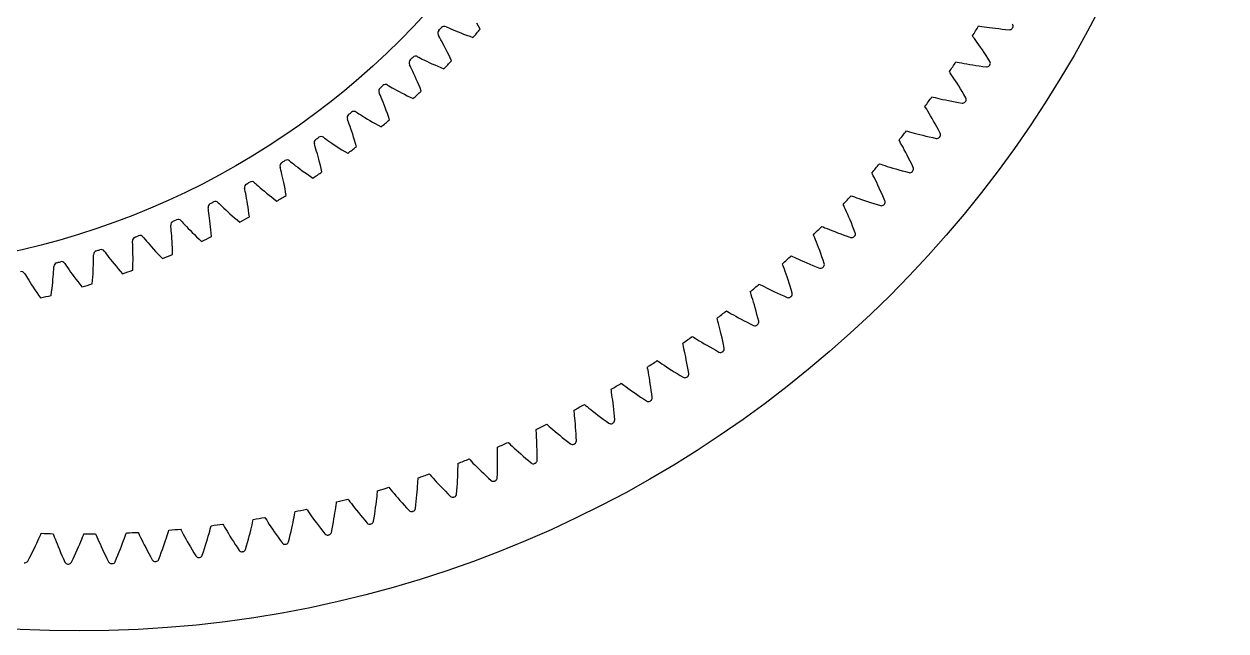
# Model space of a CAD drawing. Header units: millimetres. Extents: x -128 to 128, y -128 to 128.
# Drawn here: x -6.2 to 128.5, y -128.5 to -60.4 of the extents above; entities that cross this region are included whole.
import ezdxf

# ---------------------------------------------------------------- set-up
doc = ezdxf.new("R2010")
doc.units = ezdxf.units.MM

msp = doc.modelspace()

# ---------------------------------------------------------------- linework, layer by layer
at = {"layer": 'journal'}
msp.add_circle((-26.25, 0), 88, dxfattribs=at)
at = {"layer": 'outer'}
msp.add_circle((0, 0), 128.494929, dxfattribs=at)
at = {"layer": 'output_ring'}
for p, q in [((100.187108, -61.887199), (100.097245, -61.765599)), ((100.317952, -62.06583), (100.187108, -61.887199)), ((100.785292, -60.636396), (100.93456, -60.660503)), ((100.93456, -60.660503), (101.1533, -60.694881)), ((101.1533, -60.694881), (101.409623, -60.73375)), ((101.409623, -60.73375), (101.694231, -60.775148)), ((101.694231, -60.775148), (102.002214, -60.817896)), ((102.002214, -60.817896), (102.330476, -60.861155)), ((102.330476, -60.861155), (102.67686, -60.904275)), ((102.67686, -60.904275), (103.039773, -60.946721)), ((103.039773, -60.946721), (103.417983, -60.98804)), ((103.417983, -60.98804), (103.810508, -61.027837)), ((103.810508, -61.027837), (104.216261, -61.066233)), ((100.470018, -62.275802), (100.317952, -62.06583)), ((100.637301, -62.50975), (100.470018, -62.275802)), ((100.816501, -62.763854), (100.637301, -62.50975)), ((101.005453, -63.035743), (100.816501, -62.763854)), ((101.20259, -63.323803), (101.005453, -63.035743)), ((101.406708, -63.62686), (101.20259, -63.323803)), ((101.616837, -63.944029), (101.406708, -63.62686)), ((101.832176, -64.274617), (101.616837, -63.944029)), ((102.052336, -64.617603), (101.832176, -64.274617)), ((97.596789, -65.8965), (97.511928, -65.771358)), ((97.720287, -66.080286), (97.596789, -65.8965)), ((98.245172, -64.670965), (98.39334, -64.701102)), ((98.39334, -64.701102), (98.610508, -64.744316)), ((98.610508, -64.744316), (98.865045, -64.793541)), ((98.865045, -64.793541), (99.147741, -64.846439)), ((99.147741, -64.846439), (99.453739, -64.901633)), ((99.453739, -64.901633), (99.779978, -64.95816)), ((99.779978, -64.95816), (100.12433, -65.015281)), ((100.12433, -65.015281), (100.485225, -65.0724)), ((100.485225, -65.0724), (100.86145, -65.129012)), ((100.86145, -65.129012), (101.252039, -65.184683)), ((101.252039, -65.184683), (101.655903, -65.239492)), ((97.863719, -66.296248), (97.720287, -66.080286)), ((98.021384, -66.536783), (97.863719, -66.296248)), ((98.190139, -66.79794), (98.021384, -66.536783)), ((98.367917, -67.077264), (98.190139, -66.79794)), ((98.553219, -67.373076), (98.367917, -67.077264)), ((95.543636, -68.599281), (95.690461, -68.635397)), ((95.690461, -68.635397), (95.905698, -68.687377)), ((98.744887, -67.684156), (98.553219, -67.373076)), ((98.94199, -68.00958), (98.744887, -67.684156)), ((99.143755, -68.348623), (98.94199, -68.00958)), ((99.349835, -68.700249), (99.143755, -68.348623)), ((94.84612, -69.797532), (94.7664, -69.669054)), ((94.962068, -69.986173), (94.84612, -69.797532)), ((95.096631, -70.207769), (94.962068, -69.986173)), ((95.905698, -68.687377), (96.158031, -68.746876)), ((96.158031, -68.746876), (96.438352, -68.811187)), ((96.438352, -68.811187), (96.741862, -68.878736)), ((96.741862, -68.878736), (97.065542, -68.948438)), ((97.065542, -68.948438), (97.407296, -69.019468)), ((97.407296, -69.019468), (97.76558, -69.091165)), ((97.76558, -69.091165), (98.139202, -69.162978)), ((98.139202, -69.162978), (98.527214, -69.234431)), ((98.527214, -69.234431), (98.928525, -69.305562)), ((95.244418, -70.454497), (95.096631, -70.207769)), ((95.402451, -70.722278), (95.244418, -70.454497)), ((95.568763, -71.008577), (95.402451, -70.722278)), ((95.741924, -71.311655), (95.568763, -71.008577)), ((95.920828, -71.630248), (95.741924, -71.311655)), ((92.685121, -72.414888), (92.830362, -72.456924)), ((92.830362, -72.456924), (93.043316, -72.517584)), ((93.043316, -72.517584), (93.293031, -72.587261)), ((93.293031, -72.587261), (93.570515, -72.662879)), ((93.570515, -72.662879), (93.871038, -72.742673)), ((96.104582, -71.963392), (95.920828, -71.630248)), ((96.292441, -72.310333), (96.104582, -71.963392)), ((96.484102, -72.670022), (96.292441, -72.310333)), ((91.939619, -73.583887), (91.865171, -73.452284)), ((92.047826, -73.777072), (91.939619, -73.583887)), ((92.173298, -74.00394), (92.047826, -73.777072)), ((92.310965, -74.256454), (92.173298, -74.00394)), ((93.871038, -72.742673), (94.191627, -72.825434)), ((94.191627, -72.825434), (94.530222, -72.910255)), ((94.530222, -72.910255), (94.885306, -72.996413)), ((94.885306, -72.996413), (95.255711, -73.083308)), ((95.255711, -73.083308), (95.640508, -73.170428)), ((95.640508, -73.170428), (96.038607, -73.257763)), ((92.458016, -74.530419), (92.310965, -74.256454)), ((92.61259, -74.823223), (92.458016, -74.530419)), ((92.773326, -75.13307), (92.61259, -74.823223)), ((92.939172, -75.458651), (92.773326, -75.13307)), ((89.674325, -76.111517), (89.817743, -76.159405)), ((89.817743, -76.159405), (90.028064, -76.228645)), ((90.028064, -76.228645), (90.27475, -76.308385)), ((90.27475, -76.308385), (90.548941, -76.395186)), ((90.548941, -76.395186), (90.845984, -76.487093)), ((90.845984, -76.487093), (91.162956, -76.582778)), ((91.162956, -76.582778), (91.497836, -76.681252)), ((91.497836, -76.681252), (91.849136, -76.781729)), ((93.109274, -75.798968), (92.939172, -75.458651)), ((93.282918, -76.153237), (93.109274, -75.798968)), ((93.459846, -76.520398), (93.282918, -76.153237)), ((88.882061, -77.249345), (88.813007, -77.114832)), ((88.982351, -77.446755), (88.882061, -77.249345)), ((89.098526, -77.678522), (88.982351, -77.446755)), ((89.225846, -77.936407), (89.098526, -77.678522)), ((89.361674, -78.216107), (89.225846, -77.936407)), ((91.849136, -76.781729), (92.215715, -76.883563)), ((92.215715, -76.883563), (92.596666, -76.986205)), ((92.596666, -76.986205), (92.990898, -77.089602)), ((89.504254, -78.514934), (89.361674, -78.216107)), ((89.652302, -78.831041), (89.504254, -78.514934)), ((89.804817, -79.163075), (89.652302, -78.831041)), ((89.960988, -79.510006), (89.804817, -79.163075)), ((85.67847, -80.787881), (85.614924, -80.650681)), ((85.770677, -80.989194), (85.67847, -80.787881)), ((86.516195, -79.683095), (86.657554, -79.736756)), ((86.657554, -79.736756), (86.864896, -79.814463)), ((86.864896, -79.814463), (87.108148, -79.904134)), ((87.108148, -79.904134), (87.378596, -80.001975)), ((87.378596, -80.001975), (87.671671, -80.105845)), ((87.671671, -80.105845), (87.984504, -80.214297)), ((87.984504, -80.214297), (88.315118, -80.326261)), ((88.315118, -80.326261), (88.662058, -80.440892)), ((88.662058, -80.440892), (89.024209, -80.557499)), ((89.024209, -80.557499), (89.400687, -80.675495)), ((89.400687, -80.675495), (89.790406, -80.794783)), ((90.120133, -79.871021), (89.960988, -79.510006)), ((90.282035, -80.24505), (90.120133, -79.871021)), ((85.877364, -81.225478), (85.770677, -80.989194)), ((85.994129, -81.488312), (85.877364, -81.225478)), ((86.11851, -81.773286), (85.994129, -81.488312)), ((86.248863, -82.077646), (86.11851, -81.773286)), ((86.383979, -82.399493), (86.248863, -82.077646)), ((83.215918, -83.123755), (83.354987, -83.1831)), ((83.354987, -83.1831), (83.55901, -83.269145)), ((83.55901, -83.269145), (83.798428, -83.368601)), ((83.798428, -83.368601), (84.064689, -83.477322)), ((84.064689, -83.477322), (84.353313, -83.592983)), ((86.522913, -82.737435), (86.383979, -82.399493)), ((86.664896, -83.09041), (86.522913, -82.737435)), ((86.80928, -83.457578), (86.664896, -83.09041)), ((86.955891, -83.837861), (86.80928, -83.457578)), ((82.33411, -84.193684), (82.276176, -84.054021)), ((82.418083, -84.398568), (82.33411, -84.193684)), ((82.515107, -84.638982), (82.418083, -84.398568)), ((82.621124, -84.906331), (82.515107, -84.638982)), ((84.353313, -83.592983), (84.661494, -83.714024)), ((84.661494, -83.714024), (84.987299, -83.839294)), ((84.987299, -83.839294), (85.329309, -83.967891)), ((85.329309, -83.967891), (85.686437, -84.099078)), ((85.686437, -84.099078), (86.057824, -84.232234)), ((86.057824, -84.232234), (86.442388, -84.367219)), ((82.733854, -85.196112), (82.621124, -84.906331)), ((82.851766, -85.505505), (82.733854, -85.196112)), ((82.973728, -85.832562), (82.851766, -85.505505)), ((83.098853, -86.175857), (82.973728, -85.832562)), ((83.226414, -86.534296), (83.098853, -86.175857)), ((78.854474, -87.461156), (78.802249, -87.31926)), ((78.930076, -87.669275), (78.854474, -87.461156)), ((79.778918, -86.427842), (79.915468, -86.492774)), ((79.915468, -86.492774), (80.115836, -86.587017)), ((80.115836, -86.587017), (80.351026, -86.696093)), ((80.351026, -86.696093), (80.612663, -86.815516)), ((80.612663, -86.815516), (80.896363, -86.942778)), ((80.896363, -86.942778), (81.199386, -87.076209)), ((81.199386, -87.076209), (81.519846, -87.21458)), ((81.519846, -87.21458), (81.856363, -87.356931)), ((81.856363, -87.356931), (82.207881, -87.502483)), ((82.207881, -87.502483), (82.573567, -87.650581)), ((83.355799, -86.907014), (83.226414, -86.534296)), ((83.486879, -87.292926), (83.355799, -86.907014)), ((79.017277, -87.913423), (78.930076, -87.669275)), ((79.112373, -88.184849), (79.017277, -87.913423)), ((79.213267, -88.478961), (79.112373, -88.184849)), ((79.318543, -88.792878), (79.213267, -88.478961)), ((79.427151, -89.124609), (79.318543, -88.792878)), ((82.573567, -87.650581), (82.952345, -87.801039)), ((76.210842, -89.589928), (76.344647, -89.660341)), ((76.344647, -89.660341), (76.541032, -89.762627)), ((76.541032, -89.762627), (76.771609, -89.881144)), ((76.771609, -89.881144), (77.028191, -90.011072)), ((77.028191, -90.011072), (77.3065, -90.149727)), ((77.3065, -90.149727), (77.603867, -90.295328)), ((79.538261, -89.472693), (79.427151, -89.124609)), ((79.651191, -89.836007), (79.538261, -89.472693)), ((79.765366, -90.213662), (79.651191, -89.836007)), ((79.880699, -90.604569), (79.765366, -90.213662)), ((75.245282, -90.58493), (75.198849, -90.441034)), ((75.312387, -90.795942), (75.245282, -90.58493)), ((75.389622, -91.043423), (75.312387, -90.795942)), ((75.47364, -91.31848), (75.389622, -91.043423)), ((75.562532, -91.616439), (75.47364, -91.31848)), ((77.603867, -90.295328), (77.918457, -90.446572)), ((77.918457, -90.446572), (78.248928, -90.602444)), ((78.248928, -90.602444), (78.594259, -90.762122)), ((78.594259, -90.762122), (78.953643, -90.924918)), ((78.953643, -90.924918), (79.326012, -91.090602)), ((72.517551, -92.604819), (72.648393, -92.680596)), ((72.648393, -92.680596), (72.840471, -92.790756)), ((72.840471, -92.790756), (73.066056, -92.918521)), ((73.066056, -92.918521), (73.317161, -93.05874)), ((75.655001, -91.934364), (75.562532, -91.616439)), ((75.750075, -92.270225), (75.655001, -91.934364)), ((75.846987, -92.622525), (75.750075, -92.270225)), ((75.945102, -92.990117), (75.846987, -92.622525)), ((71.512461, -93.559873), (71.471898, -93.414214)), ((71.57096, -93.773431), (71.512461, -93.559873)), ((71.638102, -94.023839), (71.57096, -93.773431)), ((71.710904, -94.302075), (71.638102, -94.023839)), ((73.317161, -93.05874), (73.589623, -93.20856)), ((73.589623, -93.20856), (73.880845, -93.366092)), ((73.880845, -93.366092), (74.189047, -93.529961)), ((74.189047, -93.529961), (74.51293, -93.699098)), ((74.51293, -93.699098), (74.851506, -93.872639)), ((74.851506, -93.872639), (75.203997, -94.049865)), ((75.203997, -94.049865), (75.569346, -94.230504)), ((76.043878, -93.372089), (75.945102, -92.990117)), ((76.143274, -93.767349), (76.043878, -93.372089)), ((68.705114, -95.46756), (68.832778, -95.548578)), ((68.832778, -95.548578), (69.020234, -95.666431)), ((71.787648, -94.603392), (71.710904, -94.302075)), ((71.867157, -94.924803), (71.787648, -94.603392)), ((71.948542, -95.26424), (71.867157, -94.924803)), ((72.031098, -95.620179), (71.948542, -95.26424)), ((67.662146, -96.381098), (67.627519, -96.233914)), ((67.711942, -96.596851), (67.662146, -96.381098)), ((67.768881, -96.849774), (67.711942, -96.596851)), ((67.830348, -97.130732), (67.768881, -96.849774)), ((69.020234, -95.666431), (69.240455, -95.803233)), ((69.240455, -95.803233), (69.485672, -95.953512)), ((69.485672, -95.953512), (69.751838, -96.114251)), ((69.751838, -96.114251), (70.036437, -96.283456)), ((70.036437, -96.283456), (70.337745, -96.45968)), ((70.337745, -96.45968), (70.654508, -96.641803)), ((70.654508, -96.641803), (70.985773, -96.828923)), ((70.985773, -96.828923), (71.330792, -97.020289)), ((72.114234, -95.991445), (72.031098, -95.620179)), ((72.19745, -96.377106), (72.114234, -95.991445)), ((72.280747, -96.77607), (72.19745, -96.377106)), ((64.779795, -98.173448), (64.90407, -98.259573)), ((64.90407, -98.259573), (65.086596, -98.384926)), ((67.894818, -97.434911), (67.830348, -97.130732)), ((67.961235, -97.759281), (67.894818, -97.434911)), ((68.028798, -98.101737), (67.961235, -97.759281)), ((68.096861, -98.460729), (68.028798, -98.101737)), ((71.330792, -97.020289), (71.688521, -97.215585)), ((63.700662, -99.043968), (63.672028, -98.895503)), ((63.741673, -99.261563), (63.700662, -99.043968)), ((63.788316, -99.516585), (63.741673, -99.261563)), ((63.838346, -99.799803), (63.788316, -99.516585)), ((65.086596, -98.384926), (65.301093, -98.53054)), ((65.301093, -98.53054), (65.540018, -98.690634)), ((65.540018, -98.690634), (65.799452, -98.862027)), ((65.799452, -98.862027), (66.076959, -99.042627)), ((66.076959, -99.042627), (66.370878, -99.230916)), ((66.370878, -99.230916), (66.68, -99.425727)), ((66.68, -99.425727), (67.00341, -99.626118)), ((67.00341, -99.626118), (67.340391, -99.831308)), ((68.164884, -98.83506), (68.096861, -98.460729)), ((68.232402, -99.223776), (68.164884, -98.83506)), ((68.299462, -99.625787), (68.232402, -99.223776)), ((60.748042, -100.718037), (60.868726, -100.809128)), ((60.868726, -100.809128), (61.046021, -100.941775)), ((61.046021, -100.941775), (61.254441, -101.095962)), ((63.890436, -100.106345), (63.838346, -99.799803)), ((63.943654, -100.43314), (63.890436, -100.106345)), ((63.997283, -100.778053), (63.943654, -100.43314)), ((64.050742, -101.139508), (63.997283, -100.778053)), ((67.340391, -99.831308), (67.689911, -100.040941)), ((59.634517, -101.54411), (59.611924, -101.394606)), ((59.666677, -101.763188), (59.634517, -101.54411)), ((59.702947, -102.019891), (59.666677, -101.763188)), ((59.741458, -102.304904), (59.702947, -102.019891)), ((59.781083, -102.613305), (59.741458, -102.304904)), ((61.254441, -101.095962), (61.486682, -101.265607)), ((61.486682, -101.265607), (61.738957, -101.447373)), ((61.738957, -101.447373), (62.008918, -101.63907)), ((62.008918, -101.63907), (62.294964, -101.839117)), ((62.294964, -101.839117), (62.595938, -102.046295)), ((62.595938, -102.046295), (62.910961, -102.259627)), ((62.910961, -102.259627), (63.239349, -102.478305)), ((64.103538, -101.516288), (64.050742, -101.139508)), ((64.155248, -101.907421), (64.103538, -101.516288)), ((64.205961, -102.31182), (64.155248, -101.907421)), ((56.616481, -103.097147), (56.733374, -103.193053)), ((56.733374, -103.193053), (56.905148, -103.332777)), ((56.905148, -103.332777), (57.107148, -103.495283)), ((57.107148, -103.495283), (57.332324, -103.6742)), ((57.332324, -103.6742), (57.577025, -103.866041)), ((59.821013, -102.941988), (59.781083, -102.613305)), ((59.860621, -103.288791), (59.821013, -102.941988)), ((59.899387, -103.652116), (59.860621, -103.288791)), ((59.936871, -104.030726), (59.899387, -103.652116)), ((63.239349, -102.478305), (63.580087, -102.701931)), ((55.470394, -103.877415), (55.453878, -103.727118)), ((55.493649, -104.097616), (55.470394, -103.877415)), ((55.519486, -104.355578), (55.493649, -104.097616)), ((55.546415, -104.641918), (55.519486, -104.355578)), ((55.573509, -104.951671), (55.546415, -104.641918)), ((55.600087, -105.281702), (55.573509, -104.951671)), ((57.577025, -103.866041), (57.838995, -104.068521)), ((57.838995, -104.068521), (58.1167, -104.279995)), ((58.1167, -104.279995), (58.40903, -104.4992)), ((58.40903, -104.4992), (58.715149, -104.725124)), ((58.715149, -104.725124), (59.034405, -104.956931)), ((59.034405, -104.956931), (59.3658, -105.194181)), ((59.972687, -104.423633), (59.936871, -104.030726)), ((60.00697, -104.829755), (59.972687, -104.423633)), ((51.215133, -106.04005), (51.204721, -105.889207)), ((51.229445, -106.261012), (51.215133, -106.04005)), ((51.244806, -106.51981), (51.229445, -106.261012)), ((52.391899, -105.306868), (52.504809, -105.407433)), ((52.504809, -105.407433), (52.67078, -105.554003)), ((52.67078, -105.554003), (52.866028, -105.724562)), ((52.866028, -105.724562), (53.083768, -105.912458)), ((53.083768, -105.912458), (53.320494, -106.114057)), ((53.320494, -106.114057), (53.574044, -106.326988)), ((53.574044, -106.326988), (53.84295, -106.549542)), ((55.625607, -105.629826), (55.600087, -105.281702)), ((55.649618, -105.994423), (55.625607, -105.629826)), ((55.671728, -106.374241), (55.649618, -105.994423)), ((55.691592, -106.768277), (55.671728, -106.374241)), ((48.081238, -107.343571), (48.189979, -107.448629)), ((48.189979, -107.448629), (48.349874, -107.601805)), ((48.349874, -107.601805), (48.53805, -107.780136)), ((51.26011, -106.807005), (51.244806, -106.51981)), ((51.274628, -107.117602), (51.26011, -106.807005)), ((51.287809, -107.448439), (51.274628, -107.117602)), ((51.299201, -107.797311), (51.287809, -107.448439)), ((53.84295, -106.549542), (54.126157, -106.780414)), ((54.126157, -106.780414), (54.422868, -107.018558)), ((54.422868, -107.018558), (54.732468, -107.263112)), ((54.732468, -107.263112), (55.053977, -107.513597)), ((55.709388, -107.175454), (55.691592, -106.768277)), ((46.875725, -108.028461), (46.871435, -107.87732)), ((46.881071, -108.249822), (46.875725, -108.028461)), ((46.885932, -108.509029), (46.881071, -108.249822)), ((46.889584, -108.796609), (46.885932, -108.509029)), ((46.891503, -109.107539), (46.889584, -108.796609)), ((48.53805, -107.780136), (48.747996, -107.976701)), ((48.747996, -107.976701), (48.976358, -108.187728)), ((48.976358, -108.187728), (49.22107, -108.410759)), ((49.22107, -108.410759), (49.480736, -108.644029)), ((49.480736, -108.644029), (49.754354, -108.886188)), ((49.754354, -108.886188), (50.041171, -109.136161)), ((51.308416, -108.162582), (51.299201, -107.797311)), ((51.315116, -108.542983), (51.308416, -108.162582)), ((51.318995, -108.937501), (51.315116, -108.542983)), ((51.320276, -109.345065), (51.318995, -108.937501)), ((42.442019, -110.60746), (42.450024, -110.319969)), ((42.450024, -110.319969), (42.455672, -110.060777)), ((42.455672, -110.060777), (42.459301, -109.839382)), ((42.459301, -109.839382), (42.46114, -109.688191)), ((43.691579, -109.203908), (43.795974, -109.313287)), ((43.795974, -109.313287), (43.94953, -109.472816)), ((43.94953, -109.472816), (44.130324, -109.658627)), ((44.130324, -109.658627), (44.332132, -109.863539)), ((44.332132, -109.863539), (44.551753, -110.083648)), ((44.551753, -110.083648), (44.787226, -110.316412)), ((44.787226, -110.316412), (45.037226, -110.560013)), ((46.874193, -110.53339), (46.882915, -110.15303)), ((46.882915, -110.15303), (46.88851, -109.787685)), ((46.88851, -109.787685), (46.891266, -109.438638)), ((46.891266, -109.438638), (46.891503, -109.107539)), ((50.041171, -109.136161), (50.340606, -109.39306)), ((50.340606, -109.39306), (50.651699, -109.656369)), ((37.944371, -111.949653), (37.960518, -111.690903)), ((37.960518, -111.690903), (37.973116, -111.469836)), ((37.973116, -111.469836), (37.981081, -111.318844)), ((39.230135, -110.884824), (39.330011, -110.998343)), ((39.330011, -110.998343), (39.476976, -111.163965)), ((39.476976, -111.163965), (39.650091, -111.35695)), ((39.650091, -111.35695), (39.843429, -111.569872)), ((39.843429, -111.569872), (40.053951, -111.7987)), ((42.380386, -111.962496), (42.400782, -111.597679)), ((42.400782, -111.597679), (42.417681, -111.24903)), ((42.417681, -111.24903), (42.431336, -110.918213)), ((42.431336, -110.918213), (42.442019, -110.60746)), ((45.037226, -110.560013), (45.300805, -110.813062)), ((45.300805, -110.813062), (45.577256, -111.074453)), ((45.577256, -111.074453), (45.866034, -111.343276)), ((45.866034, -111.343276), (46.166201, -111.618976)), ((46.846844, -111.335022), (46.862081, -110.927741)), ((46.862081, -110.927741), (46.874193, -110.53339)), ((33.402995, -113.137521), (33.424542, -112.917147)), ((33.424542, -112.917147), (33.438619, -112.766601)), ((34.704235, -112.383556), (34.799429, -112.50103)), ((34.799429, -112.50103), (34.939562, -112.672471)), ((34.939562, -112.672471), (35.104714, -112.872313)), ((35.104714, -112.872313), (35.289265, -113.092895)), ((35.289265, -113.092895), (35.49034, -113.330067)), ((37.843389, -113.224318), (37.874404, -112.876641)), ((37.874404, -112.876641), (37.901454, -112.546648)), ((37.901454, -112.546648), (37.924721, -112.236584)), ((37.924721, -112.236584), (37.944371, -111.949653)), ((40.053951, -111.7987), (40.279797, -112.040816)), ((40.279797, -112.040816), (40.519719, -112.294348)), ((40.519719, -112.294348), (40.772827, -112.557871)), ((40.772827, -112.557871), (41.038458, -112.83025)), ((41.038458, -112.83025), (41.316105, -113.110556)), ((41.316105, -113.110556), (41.604852, -113.398193)), ((42.296444, -113.142056), (42.328173, -112.735727)), ((42.328173, -112.735727), (42.356257, -112.342191)), ((42.356257, -112.342191), (42.380386, -111.962496)), ((28.753542, -114.654847), (28.790591, -114.398254)), ((28.790591, -114.398254), (28.821051, -114.178934)), ((28.821051, -114.178934), (28.841217, -114.029083)), ((30.121317, -113.697642), (30.211672, -113.818877)), ((30.211672, -113.818877), (30.344742, -113.995857)), ((30.344742, -113.995857), (30.50166, -114.202228)), ((30.50166, -114.202228), (30.677119, -114.430108)), ((30.677119, -114.430108), (30.868418, -114.675233)), ((33.22382, -114.664929), (33.268899, -114.318795)), ((33.268899, -114.318795), (33.3093, -113.990169)), ((33.3093, -113.990169), (33.345114, -113.681303)), ((33.345114, -113.681303), (33.376375, -113.395404)), ((33.376375, -113.395404), (33.402995, -113.137521)), ((35.49034, -113.330067), (35.706188, -113.581136)), ((35.706188, -113.581136), (35.935639, -113.844183)), ((35.935639, -113.844183), (36.17786, -114.117747)), ((36.17786, -114.117747), (36.432234, -114.400667)), ((36.432234, -114.400667), (36.698293, -114.691995)), ((37.67655, -114.763198), (37.72472, -114.358488)), ((37.72472, -114.358488), (37.768729, -113.966414)), ((37.768729, -113.966414), (37.808225, -113.588009)), ((37.808225, -113.588009), (37.843389, -113.224318)), ((20.814624, -115.763548), (20.894865, -115.891702)), ((24.029155, -116.00834), (24.083467, -115.725912)), ((24.083467, -115.725912), (24.130884, -115.471032)), ((24.130884, -115.471032), (24.170207, -115.253126)), ((24.170207, -115.253126), (24.196429, -115.104215)), ((25.48891, -114.824924), (25.574278, -114.949721)), ((25.574278, -114.949721), (25.700066, -115.131947)), ((25.700066, -115.131947), (25.848491, -115.344508)), ((25.848491, -115.344508), (26.014572, -115.579311)), ((26.014572, -115.579311), (26.195779, -115.831988)), ((28.549664, -115.917147), (28.608733, -115.573123)), ((28.608733, -115.573123), (28.662419, -115.246405)), ((28.662419, -115.246405), (28.71072, -114.939244)), ((28.71072, -114.939244), (28.753542, -114.654847)), ((30.868418, -114.675233), (31.073914, -114.934844)), ((31.073914, -114.934844), (31.292517, -115.206973)), ((31.292517, -115.206973), (31.523452, -115.490128)), ((31.523452, -115.490128), (31.766152, -115.783125)), ((31.766152, -115.783125), (32.020186, -116.084995)), ((32.994754, -116.195784), (33.059286, -115.793359)), ((33.059286, -115.793359), (33.119147, -115.40339)), ((33.119147, -115.40339), (33.173946, -115.026897)), ((33.173946, -115.026897), (33.22382, -114.664929)), ((36.698293, -114.691995), (36.975146, -114.991098)), ((11.371194, -117.068969), (11.440792, -117.203201)), ((14.632348, -117.296183), (14.70025, -117.04598)), ((14.70025, -117.04598), (14.757091, -116.831974)), ((14.757091, -116.831974), (14.795287, -116.685676)), ((16.10614, -116.511973), (16.181121, -116.643274)), ((16.181121, -116.643274), (16.291738, -116.835089)), ((16.291738, -116.835089), (16.422463, -117.058971)), ((16.422463, -117.058971), (16.568982, -117.306453)), ((19.235092, -117.189076), (19.30811, -116.886834)), ((19.30811, -116.886834), (19.373823, -116.606839)), ((19.373823, -116.606839), (19.43153, -116.35409)), ((19.43153, -116.35409), (19.479652, -116.137957)), ((19.479652, -116.137957), (19.511887, -115.990232)), ((20.894865, -115.891702), (21.013164, -116.078877)), ((21.013164, -116.078877), (21.152854, -116.297278)), ((21.152854, -116.297278), (21.309283, -116.538619)), ((21.309283, -116.538619), (21.480101, -116.798431)), ((21.480101, -116.798431), (21.663898, -117.073831)), ((21.663898, -117.073831), (21.859744, -117.36277)), ((23.749577, -117.335652), (23.828601, -116.978913)), ((23.828601, -116.978913), (23.901563, -116.637566)), ((23.901563, -116.637566), (23.968445, -116.313292)), ((23.968445, -116.313292), (24.029155, -116.00834)), ((26.195779, -115.831988), (26.390586, -116.099713)), ((26.390586, -116.099713), (26.597981, -116.380478)), ((26.597981, -116.380478), (26.817251, -116.672759)), ((26.817251, -116.672759), (27.047878, -116.975351)), ((27.047878, -116.975351), (27.28947, -117.287268)), ((28.258747, -117.437461), (28.339535, -117.037981)), ((28.339535, -117.037981), (28.415151, -116.650759)), ((28.415151, -116.650759), (28.485162, -116.276796)), ((28.485162, -116.276796), (28.549664, -115.917147)), ((32.020186, -116.084995), (32.28469, -116.395072)), ((-4.748639, -118.662204), (-4.616275, -118.380848)), ((-4.616275, -118.380848), (-4.495544, -118.119813)), ((-4.495544, -118.119813), (-4.388141, -117.883853)), ((-4.388141, -117.883853), (-4.297497, -117.681832)), ((-4.297497, -117.681832), (-4.236184, -117.543619)), ((-2.914483, -117.583814), (-2.861683, -117.725497)), ((-2.861683, -117.725497), (-2.783483, -117.932654)), ((-2.783483, -117.932654), (-2.690616, -118.174704)), ((-2.690616, -118.174704), (-2.585971, -118.442593)), ((-2.585971, -118.442593), (-2.470949, -118.731473)), ((0.064117, -118.757164), (0.18497, -118.470676)), ((0.18497, -118.470676), (0.295022, -118.204962)), ((0.295022, -118.204962), (0.392775, -117.964844)), ((0.392775, -117.964844), (0.475158, -117.759315)), ((0.475158, -117.759315), (0.530819, -117.618731)), ((1.853063, -117.605331), (1.911562, -117.744757)), ((1.911562, -117.744757), (1.998093, -117.948575)), ((1.998093, -117.948575), (2.100693, -118.186662)), ((2.100693, -118.186662), (2.216108, -118.450091)), ((2.216108, -118.450091), (2.342742, -118.734072)), ((4.876767, -118.657007), (4.98591, -118.365856)), ((4.98591, -118.365856), (5.085104, -118.095901)), ((5.085104, -118.095901), (5.173046, -117.852019)), ((5.173046, -117.852019), (5.247032, -117.64332)), ((5.247032, -117.64332), (5.29695, -117.500595)), ((6.617565, -117.433621), (6.681666, -117.570563)), ((6.681666, -117.570563), (6.776386, -117.770706)), ((6.776386, -117.770706), (6.88855, -118.00444)), ((6.88855, -118.00444), (7.014546, -118.262975)), ((7.014546, -118.262975), (7.152585, -118.541591)), ((9.575678, -118.675662), (9.681404, -118.361897)), ((9.681404, -118.361897), (9.778659, -118.066562)), ((9.778659, -118.066562), (9.866832, -117.792808)), ((9.866832, -117.792808), (9.944818, -117.545563)), ((9.944818, -117.545563), (10.010285, -117.334037)), ((10.010285, -117.334037), (10.054378, -117.189407)), ((11.440792, -117.203201), (11.543545, -117.399341)), ((11.543545, -117.399341), (11.665089, -117.628337)), ((11.665089, -117.628337), (11.801459, -117.881554)), ((11.801459, -117.881554), (11.950675, -118.154346)), ((11.950675, -118.154346), (12.111566, -118.443727)), ((12.111566, -118.443727), (12.283369, -118.747577)), ((14.276845, -118.524428), (14.377212, -118.190111)), ((14.377212, -118.190111), (14.470135, -117.872318)), ((14.470135, -117.872318), (14.555342, -117.573284)), ((14.555342, -117.573284), (14.632348, -117.296183)), ((16.568982, -117.306453), (16.729131, -117.572975)), ((16.729131, -117.572975), (16.901617, -117.855597)), ((16.901617, -117.855597), (17.085592, -118.152236)), ((17.085592, -118.152236), (17.280472, -118.461314)), ((17.280472, -118.461314), (17.485836, -118.781589)), ((18.874905, -118.568792), (18.974972, -118.201726)), ((18.974972, -118.201726), (19.068388, -117.848483)), ((19.068388, -117.848483), (19.155124, -117.510373)), ((19.155124, -117.510373), (19.235092, -117.189076)), ((21.859744, -117.36277), (22.06699, -117.663697)), ((22.06699, -117.663697), (22.285164, -117.975387)), ((22.285164, -117.975387), (22.513917, -118.296838)), ((22.513917, -118.296838), (22.752441, -118.627317)), ((23.476311, -118.486188), (23.573222, -118.090311)), ((23.573222, -118.090311), (23.664468, -117.706471)), ((23.664468, -117.706471), (23.749577, -117.335652)), ((27.28947, -117.287268), (27.541191, -117.607809)), ((-5.379188, -119.941172), (-5.207279, -119.601764)), ((-5.207279, -119.601764), (-5.044668, -119.274555)), ((-5.044668, -119.274555), (-4.891647, -118.960826)), ((-4.891647, -118.960826), (-4.748639, -118.662204)), ((-2.470949, -118.731473), (-2.346352, -119.038234)), ((-2.346352, -119.038234), (-2.212678, -119.360682)), ((-2.212678, -119.360682), (-2.070251, -119.697167)), ((-2.070251, -119.697167), (-1.919285, -120.046394)), ((-0.514083, -120.060635), (-0.356071, -119.714539)), ((-0.356071, -119.714539), (-0.206854, -119.38101)), ((-0.206854, -119.38101), (-0.066672, -119.061337)), ((-0.066672, -119.061337), (0.064117, -118.757164)), ((2.342742, -118.734072), (2.479669, -119.035531)), ((2.479669, -119.035531), (2.6263, -119.352297)), ((2.6263, -119.352297), (2.782247, -119.682734)), ((2.782247, -119.682734), (2.947241, -120.025556)), ((4.351866, -119.982839), (4.495723, -119.630624)), ((4.495723, -119.630624), (4.631301, -119.291321)), ((4.631301, -119.291321), (4.758412, -118.96623)), ((4.758412, -118.96623), (4.876767, -118.657007)), ((7.152585, -118.541591), (7.301616, -118.837254)), ((7.301616, -118.837254), (7.460964, -119.147817)), ((7.460964, -119.147817), (7.630173, -119.471663)), ((7.630173, -119.471663), (7.808925, -119.807517)), ((7.808925, -119.807517), (7.996993, -120.154344)), ((9.073528, -120.077847), (9.210664, -119.707911)), ((9.210664, -119.707911), (9.34013, -119.350156)), ((9.34013, -119.350156), (9.461846, -119.005637)), ((9.461846, -119.005637), (9.575678, -118.675662)), ((12.283369, -118.747577), (12.465563, -119.0643)), ((12.465563, -119.0643), (12.657779, -119.392634)), ((12.657779, -119.392634), (12.859748, -119.731555)), ((12.859748, -119.731555), (13.070725, -120.080265)), ((13.803647, -119.998222), (13.932299, -119.611493)), ((13.932299, -119.611493), (14.05433, -119.236304)), ((14.05433, -119.236304), (14.169191, -118.873596)), ((14.169191, -118.873596), (14.276845, -118.524428)), ((17.485836, -118.781589), (17.701374, -119.112047)), ((17.701374, -119.112047), (17.92631, -119.451921)), ((18.655304, -119.340243), (18.768178, -118.948618)), ((18.768178, -118.948618), (18.874905, -118.568792)), ((-5.749585, -120.652626), (-5.560188, -120.29174)), ((-5.560188, -120.29174), (-5.379188, -119.941172)), ((-1.919285, -120.046394), (-1.759922, -120.407313)), ((-1.759922, -120.407313), (-1.592806, -120.779042)), ((-0.855344, -120.786516), (-0.680728, -120.41825)), ((-0.680728, -120.41825), (-0.514083, -120.060635)), ((2.947241, -120.025556), (3.121099, -120.37972)), ((3.121099, -120.37972), (3.303143, -120.744371)), ((4.040302, -120.721953), (4.19985, -120.346913)), ((4.19985, -120.346913), (4.351866, -119.982839)), ((7.996993, -120.154344), (8.193665, -120.511318)), ((8.92931, -120.459044), (9.073528, -120.077847))]:
    msp.add_line(p, q, dxfattribs=at)
for centre, radius, start, end in [((104.290371, -60.632536), 0.36, 329.827055, 34.469199), ((0, 0), 117.619929, 328.323093, 328.96723), ((104.246738, -60.707526), 0.36, 265.143704, 329.785848), ((0, 0), 120.994929, 329.785848, 329.827055), ((101.747528, -64.809154), 0.36, 327.504474, 32.146618), ((0, 0), 117.619929, 326.000512, 326.644649), ((101.700892, -64.882314), 0.36, 262.821124, 327.463268), ((0, 0), 120.994929, 327.463268, 327.504474), ((0, 0), 117.619929, 323.677932, 324.322068), ((98.987951, -68.950501), 0.36, 260.498543, 325.140687), ((0, 0), 120.994929, 325.140687, 325.181894), ((99.037514, -68.879291), 0.36, 325.181894, 29.824038), ((0, 0), 117.619929, 321.355351, 321.999488), ((96.164782, -72.836259), 0.36, 322.859313, 27.501457), ((96.112374, -72.905402), 0.36, 258.175962, 322.818106), ((0, 0), 120.994929, 322.818106, 322.859313), ((0, 0), 117.619929, 319.03277, 319.676907), ((93.134051, -76.673558), 0.36, 320.536732, 25.178876), ((93.078884, -76.74052), 0.36, 255.853382, 320.495526), ((0, 0), 120.994929, 320.495526, 320.536732), ((0, 0), 117.619929, 316.71019, 317.354326), ((89.892466, -80.449553), 0.36, 253.530801, 318.172945), ((0, 0), 120.994929, 318.172945, 318.214152), ((89.950302, -80.384882), 0.36, 318.214152, 22.856296), ((0, 0), 117.619929, 314.387609, 315.031746), ((86.558355, -84.026408), 0.36, 251.20822, 315.850364), ((0, 0), 120.994929, 315.850364, 315.891571), ((86.618764, -83.964134), 0.36, 315.891571, 20.533715), ((0, 0), 117.619929, 312.065028, 312.709165), ((83.144911, -87.405433), 0.36, 313.568991, 18.211134), ((83.082028, -87.465208), 0.36, 248.88564, 313.527784), ((0, 0), 120.994929, 313.527784, 313.568991), ((0, 0), 117.619929, 309.742448, 310.386584), ((79.469198, -90.760303), 0.36, 246.563059, 311.205203), ((0, 0), 120.994929, 311.205203, 311.24641), ((79.534452, -90.703125), 0.36, 311.24641, 15.888554), ((0, 0), 117.619929, 307.419867, 308.064004), ((75.725801, -93.906278), 0.36, 244.240478, 308.882622), ((0, 0), 120.994929, 308.882622, 308.923829), ((75.793318, -93.851792), 0.36, 308.923829, 13.565973), ((0, 0), 117.619929, 305.097286, 305.741423), ((71.927656, -96.846261), 0.36, 306.601249, 11.243392), ((0, 0), 117.619929, 302.774706, 303.418843), ((71.857986, -96.897966), 0.36, 241.917898, 306.560042), ((0, 0), 120.994929, 306.560042, 306.601249), ((67.943817, -99.681612), 0.36, 304.278668, 8.920812), ((0, 0), 117.619929, 300.452125, 301.096262), ((67.872108, -99.730451), 0.36, 239.595317, 304.237461), ((0, 0), 120.994929, 304.237461, 304.278668), ((63.848346, -102.353186), 0.36, 301.956087, 6.598231), ((0, 0), 117.619929, 298.129545, 298.773681), ((63.774717, -102.399079), 0.36, 237.272737, 301.91488), ((0, 0), 120.994929, 301.91488, 301.956087), ((59.647972, -104.856594), 0.36, 299.633507, 4.275651), ((0, 0), 117.619929, 295.806964, 296.451101), ((59.572544, -104.899466), 0.36, 234.950156, 299.5923), ((0, 0), 120.994929, 299.5923, 299.633507), ((0, 0), 117.619929, 293.484383, 294.12852), ((55.272494, -107.227503), 0.36, 232.627575, 297.269719), ((0, 0), 120.994929, 297.269719, 297.310926), ((55.349597, -107.187723), 0.36, 297.310926, 1.95307), ((0, 0), 117.619929, 291.161803, 291.805939), ((50.881631, -109.379366), 0.36, 230.304995, 294.947138), ((0, 0), 120.994929, 294.947138, 294.988345), ((50.960283, -109.342743), 0.36, 294.988345, 359.630489), ((0, 0), 117.619929, 288.839222, 289.483359), ((46.40717, -111.351518), 0.36, 227.982414, 292.624558), ((0, 0), 120.994929, 292.624558, 292.665765), ((46.487242, -111.318113), 0.36, 292.665765, 357.307909), ((0, 0), 117.619929, 286.516641, 287.160778), ((0, 0), 117.619929, 284.194061, 284.838197), ((41.856462, -113.14072), 0.36, 225.659833, 290.301977), ((0, 0), 120.994929, 290.301977, 290.343184), ((41.937821, -113.110588), 0.36, 290.343184, 354.985328), ((0, 0), 117.619929, 279.548899, 280.193036), ((0, 0), 117.619929, 281.87148, 282.515617), ((37.236984, -114.744033), 0.36, 223.337253, 287.979397), ((0, 0), 120.994929, 287.979397, 288.020603), ((37.319498, -114.717222), 0.36, 288.020603, 352.662747), ((0, 0), 117.619929, 274.903738, 275.547875), ((0, 0), 117.619929, 277.226319, 277.870455), ((32.556325, -116.158821), 0.36, 221.014672, 285.656816), ((0, 0), 120.994929, 285.656816, 285.698023), ((32.639858, -116.135377), 0.36, 285.698023, 350.340167), ((0, 0), 117.619929, 267.935996, 268.580133), ((0, 0), 117.619929, 270.258577, 270.902714), ((0, 0), 117.619929, 272.581157, 273.225294), ((23.127474, -118.397238), 0.36, 281.052862, 345.695005), ((27.822177, -117.382761), 0.36, 218.692091, 283.334235), ((0, 0), 120.994929, 283.334235, 283.375442), ((27.906591, -117.362721), 0.36, 283.375442, 348.017586), ((18.224598, -119.250367), 0.36, 214.04693, 278.689074), ((0, 0), 120.994929, 278.689074, 278.730281), ((18.310358, -119.237229), 0.36, 278.730281, 343.372425), ((23.042317, -118.413841), 0.36, 216.369511, 281.011655), ((0, 0), 120.994929, 281.011655, 281.052862), ((0, 0), 120.994929, 267.076171, 267.117378), ((-6.066734, -120.482284), 0.36, 267.117378, 331.759522), ((-1.265892, -120.628287), 0.36, 204.756608, 269.398751), ((0, 0), 120.994929, 269.398751, 269.439958), ((-1.179136, -120.629166), 0.36, 269.439958, 334.082102), ((3.623679, -120.580492), 0.36, 207.079188, 271.721332), ((0, 0), 120.994929, 271.721332, 271.762539), ((3.710399, -120.577854), 0.36, 271.762539, 336.404683), ((8.507297, -120.334583), 0.36, 209.401769, 274.043913), ((0, 0), 120.994929, 274.043913, 274.08512), ((8.593839, -120.328434), 0.36, 274.08512, 338.727263), ((13.376937, -119.890965), 0.36, 211.724349, 276.366493), ((0, 0), 120.994929, 276.366493, 276.4077), ((13.463158, -119.881314), 0.36, 276.4077, 341.049844)]:
    msp.add_arc(centre, radius, start, end, dxfattribs=at)
at = {"layer": 'thin_ring_external'}
for p, q in [((44.752518, -60.672288), (44.578526, -60.34433)), ((40.321007, -61.79658), (40.251995, -61.672222)), ((40.423218, -61.976976), (40.321007, -61.79658)), ((41.112986, -60.730605), (41.243008, -60.788239)), ((41.243008, -60.788239), (41.431809, -60.873937)), ((41.431809, -60.873937), (41.653773, -60.97253)), ((41.653773, -60.97253), (41.901112, -61.079746)), ((41.901112, -61.079746), (42.169767, -61.193164)), ((42.169767, -61.193164), (42.45721, -61.31115)), ((42.45721, -61.31115), (42.761701, -61.432495)), ((42.761701, -61.432495), (43.081965, -61.556247)), ((43.081965, -61.556247), (43.417029, -61.681629)), ((43.417029, -61.681629), (43.766118, -61.807988)), ((43.766118, -61.807988), (44.128604, -61.93476)), ((44.928796, -61.013454), (44.752518, -60.672288)), ((40.541233, -62.189252), (40.423218, -61.976976)), ((40.670102, -62.426031), (40.541233, -62.189252)), ((40.807052, -62.683488), (40.670102, -62.426031)), ((40.950229, -62.95925), (40.807052, -62.683488)), ((41.098272, -63.251692), (40.950229, -62.95925)), ((41.250122, -63.559629), (41.098272, -63.251692)), ((37.924174, -64.09098), (38.051084, -64.155178)), ((38.051084, -64.155178), (38.235263, -64.250404)), ((38.235263, -64.250404), (38.451903, -64.360201)), ((38.451903, -64.360201), (38.693444, -64.479907)), ((38.693444, -64.479907), (38.955958, -64.606895)), ((38.955958, -64.606895), (39.237002, -64.739405)), ((41.404917, -63.882161), (41.250122, -63.559629)), ((41.561937, -64.218575), (41.404917, -63.882161)), ((41.720564, -64.568297), (41.561937, -64.218575)), ((37.078799, -65.115125), (37.016226, -64.987405)), ((37.171665, -65.300505), (37.078799, -65.115125)), ((37.278687, -65.51853), (37.171665, -65.300505)), ((37.395298, -65.76158), (37.278687, -65.51853)), ((37.518923, -66.025694), (37.395298, -65.76158)), ((39.237002, -64.739405), (39.534899, -64.876138)), ((39.534899, -64.876138), (39.848427, -65.016081)), ((39.848427, -65.016081), (40.176651, -65.158409)), ((40.176651, -65.158409), (40.518833, -65.302428)), ((40.518833, -65.302428), (40.874374, -65.447543)), ((34.567939, -67.284148), (34.691405, -67.354742)), ((37.647833, -66.308407), (37.518923, -66.025694)), ((37.780751, -66.608026), (37.647833, -66.308407)), ((37.916679, -66.923316), (37.780751, -66.608026)), ((38.054804, -67.253331), (37.916679, -66.923316)), ((38.194441, -67.597323), (38.054804, -67.253331)), ((33.671373, -68.263792), (33.615404, -68.133044)), ((33.754653, -68.453672), (33.671373, -68.263792)), ((33.850402, -68.676877), (33.754653, -68.453672)), ((33.954451, -68.925564), (33.850402, -68.676877)), ((34.691405, -67.354742), (34.870482, -67.459249)), ((34.870482, -67.459249), (35.081233, -67.579965)), ((35.081233, -67.579965), (35.316347, -67.711847)), ((35.316347, -67.711847), (35.572034, -67.852074)), ((35.572034, -67.852074), (35.845945, -67.998761)), ((35.845945, -67.998761), (36.136472, -68.150527)), ((36.136472, -68.150527), (36.442446, -68.306297)), ((36.442446, -68.306297), (36.762974, -68.465198)), ((36.762974, -68.465198), (37.097356, -68.626501)), ((37.097356, -68.626501), (37.445024, -68.789581)), ((38.335004, -67.954689), (38.194441, -67.597323)), ((34.064429, -69.195646), (33.954451, -68.925564)), ((34.178735, -69.484572), (34.064429, -69.195646)), ((34.296181, -69.790588), (34.178735, -69.484572)), ((34.415833, -70.112407), (34.296181, -69.790588)), ((30.107619, -71.234366), (30.058399, -71.100931)), ((30.181095, -71.428251), (30.107619, -71.234366)), ((31.053037, -70.30178), (31.172737, -70.378586)), ((31.172737, -70.378586), (31.346244, -70.4921)), ((31.346244, -70.4921), (31.550557, -70.62342)), ((31.550557, -70.62342), (31.77863, -70.767135)), ((31.77863, -70.767135), (32.026824, -70.920235)), ((32.026824, -70.920235), (32.292887, -71.080716)), ((32.292887, -71.080716), (32.575286, -71.247119)), ((32.575286, -71.247119), (32.872907, -71.418308)), ((34.536927, -70.449044), (34.415833, -70.112407)), ((34.658818, -70.799718), (34.536927, -70.449044)), ((34.78095, -71.163794), (34.658818, -70.799718)), ((30.265323, -71.656054), (30.181095, -71.428251)), ((30.356538, -71.90973), (30.265323, -71.656054)), ((30.452582, -72.185075), (30.356538, -71.90973)), ((30.551986, -72.479461), (30.452582, -72.185075)), ((30.653653, -72.791074), (30.551986, -72.479461)), ((32.872907, -71.418308), (33.184904, -71.593369)), ((33.184904, -71.593369), (33.510613, -71.771535)), ((33.510613, -71.771535), (33.8495, -71.952155)), ((26.396835, -74.019099), (26.354492, -73.883325)), ((26.460315, -74.216482), (26.396835, -74.019099)), ((27.388637, -73.136002), (27.50426, -73.218821)), ((27.50426, -73.218821), (27.671744, -73.341046)), ((27.671744, -73.341046), (27.869086, -73.482626)), ((27.869086, -73.482626), (28.089523, -73.6378)), ((28.089523, -73.6378), (28.329576, -73.803372)), ((28.329576, -73.803372), (28.587098, -73.97723)), ((28.587098, -73.97723), (28.860632, -74.157835)), ((30.756717, -73.118583), (30.653653, -72.791074)), ((30.860464, -73.460964), (30.756717, -73.118583)), ((30.96429, -73.817404), (30.860464, -73.460964)), ((31.067673, -74.187242), (30.96429, -73.817404)), ((26.532801, -74.448289), (26.460315, -74.216482)), ((26.610944, -74.706291), (26.532801, -74.448289)), ((26.692804, -74.986181), (26.610944, -74.706291)), ((26.777047, -75.285259), (26.692804, -74.986181)), ((26.86267, -75.601657), (26.777047, -75.285259)), ((28.860632, -74.157835), (29.149123, -74.343998)), ((29.149123, -74.343998), (29.451775, -74.534761)), ((29.451775, -74.534761), (29.767962, -74.729326)), ((29.767962, -74.729326), (30.097184, -74.927013)), ((22.548701, -76.610724), (22.513346, -76.472965)), ((22.60202, -76.811091), (22.548701, -76.610724)), ((23.584301, -75.779421), (23.695544, -75.868035)), ((23.695544, -75.868035), (23.856569, -75.998653)), ((23.856569, -75.998653), (24.046424, -76.150125)), ((24.046424, -76.150125), (24.258651, -76.316352)), ((24.258651, -76.316352), (24.489936, -76.493966)), ((24.489936, -76.493966), (24.738245, -76.680746)), ((24.738245, -76.680746), (25.0022, -76.875082)), ((26.948877, -75.934001), (26.86267, -75.601657)), ((27.035006, -76.281232), (26.948877, -75.934001)), ((27.120497, -76.642509), (27.035006, -76.281232)), ((27.204861, -77.017143), (27.120497, -76.642509)), ((22.662575, -77.046296), (22.60202, -76.811091)), ((22.727442, -77.307952), (22.662575, -77.046296)), ((22.794904, -77.591657), (22.727442, -77.307952)), ((22.863766, -77.894646), (22.794904, -77.591657)), ((22.933122, -78.215003), (22.863766, -77.894646)), ((25.0022, -76.875082), (25.28081, -77.075733)), ((25.28081, -77.075733), (25.573326, -77.2817)), ((25.573326, -77.2817), (25.879166, -77.492156)), ((25.879166, -77.492156), (26.197865, -77.706396)), ((18.573257, -79.00248), (18.544982, -78.863095)), ((18.616275, -79.205309), (18.573257, -79.00248)), ((18.664742, -79.443299), (18.616275, -79.205309)), ((18.716164, -79.707926), (18.664742, -79.443299)), ((19.649953, -78.22514), (19.756526, -78.319319)), ((19.756526, -78.319319), (19.910672, -78.457988)), ((19.910672, -78.457988), (20.092544, -78.618957)), ((20.092544, -78.618957), (20.296007, -78.795803)), ((20.296007, -78.795803), (20.517921, -78.984995)), ((20.517921, -78.984995), (20.756369, -79.18421)), ((20.756369, -79.18421), (21.010057, -79.39177)), ((21.010057, -79.39177), (21.278058, -79.606386)), ((23.002247, -78.551315), (22.933122, -78.215003)), ((23.070534, -78.902492), (23.002247, -78.551315)), ((23.137466, -79.267663), (23.070534, -78.902492)), ((23.202591, -79.646116), (23.137466, -79.267663)), ((15.595857, -80.466779), (15.697483, -80.566276)), ((15.697483, -80.566276), (15.844346, -80.712636)), ((15.844346, -80.712636), (16.017762, -80.882681)), ((18.769052, -79.994705), (18.716164, -79.707926)), ((18.822353, -80.300815), (18.769052, -79.994705)), ((18.875261, -80.624295), (18.822353, -80.300815)), ((18.927123, -80.963698), (18.875261, -80.624295)), ((21.278058, -79.606386), (21.559676, -79.82702)), ((21.559676, -79.82702), (21.854371, -80.052818)), ((21.854371, -80.052818), (22.161715, -80.283052)), ((14.480874, -81.188128), (14.459753, -81.047481)), ((14.513479, -81.392888), (14.480874, -81.188128)), ((14.549731, -81.633043), (14.513479, -81.392888)), ((14.587574, -81.899951), (14.549731, -81.633043)), ((14.62575, -82.189056), (14.587574, -81.899951)), ((16.017762, -80.882681), (16.21193, -81.069686)), ((16.21193, -81.069686), (16.423894, -81.269961)), ((16.423894, -81.269961), (16.651859, -81.481092)), ((16.651859, -81.481092), (16.894618, -81.701335)), ((16.894618, -81.701335), (17.151311, -81.929354)), ((17.151311, -81.929354), (17.421295, -82.164081)), ((18.97739, -81.317904), (18.927123, -80.963698)), ((19.025589, -81.686016), (18.97739, -81.317904)), ((19.071305, -82.067301), (19.025589, -81.686016)), ((10.282229, -83.161965), (10.268317, -83.020424)), ((10.304337, -83.368123), (10.282229, -83.161965)), ((10.328278, -83.609816), (10.304337, -83.368123)), ((11.43259, -82.498489), (11.529002, -82.603046)), ((11.529002, -82.603046), (11.668202, -82.756713)), ((11.668202, -82.756713), (11.832709, -82.935391)), ((11.832709, -82.935391), (12.017074, -83.132066)), ((12.017074, -83.132066), (12.218536, -83.342904)), ((12.218536, -83.342904), (12.435423, -83.565399)), ((14.663351, -82.497488), (14.62575, -82.189056)), ((14.699674, -82.823248), (14.663351, -82.497488)), ((14.734138, -83.164857), (14.699674, -82.823248)), ((14.766253, -83.521167), (14.734138, -83.164857)), ((17.421295, -82.164081), (17.704077, -82.404631)), ((17.704077, -82.404631), (17.999264, -82.650258)), ((5.988275, -84.918842), (5.981609, -84.776775)), ((7.171013, -84.31497), (7.261961, -84.424313)), ((7.261961, -84.424313), (7.393133, -84.584887)), ((7.393133, -84.584887), (7.548302, -84.771732)), ((7.548302, -84.771732), (7.722384, -84.977565)), ((10.352444, -83.878308), (10.328278, -83.609816)), ((10.375808, -84.168985), (10.352444, -83.878308)), ((10.397612, -84.478935), (10.375808, -84.168985)), ((10.417253, -84.806125), (10.397612, -84.478935)), ((10.434229, -85.149047), (10.417253, -84.806125)), ((12.435423, -83.565399), (12.66662, -83.79775)), ((12.66662, -83.79775), (12.911335, -84.038579)), ((12.911335, -84.038579), (13.168982, -84.286785)), ((13.168982, -84.286785), (13.439112, -84.541461)), ((13.439112, -84.541461), (13.721372, -84.801839)), ((14.795593, -83.89126), (14.766253, -83.521167)), ((14.821781, -84.274381), (14.795593, -83.89126)), ((2.822245, -85.911482), (2.907491, -86.025327)), ((2.907491, -86.025327), (3.030292, -86.19239)), ((5.999828, -85.125861), (5.988275, -84.918842)), ((6.011397, -85.368461), (5.999828, -85.125861)), ((6.021822, -85.637836), (6.011397, -85.368461)), ((6.030313, -85.929327), (6.021822, -85.637836)), ((6.036262, -86.239986), (6.030313, -85.929327)), ((7.722384, -84.977565), (7.912818, -85.198414)), ((7.912818, -85.198414), (8.118061, -85.431693)), ((8.118061, -85.431693), (8.337093, -85.675546)), ((8.337093, -85.675546), (8.569192, -85.928556)), ((8.569192, -85.928556), (8.813829, -86.189594)), ((10.448109, -85.506532), (10.434229, -85.149047)), ((10.458514, -85.877641), (10.448109, -85.506532)), ((10.465105, -86.2616), (10.458514, -85.877641)), ((-1.602369, -87.283862), (-1.523047, -87.401911)), ((-1.523047, -87.401911), (-1.408937, -87.575026)), ((1.590682, -87.776046), (1.600603, -87.465489)), ((1.600603, -87.465489), (1.607006, -87.173944)), ((1.607006, -87.173944), (1.61035, -86.904388)), ((1.610216, -86.454176), (1.610812, -86.311954)), ((1.611183, -86.661514), (1.610216, -86.454176)), ((1.61035, -86.904388), (1.611183, -86.661514)), ((3.030292, -86.19239), (3.175719, -86.386914)), ((3.175719, -86.386914), (3.339064, -86.601366)), ((3.339064, -86.601366), (3.517973, -86.831651)), ((3.517973, -86.831651), (3.711037, -87.075106)), ((3.711037, -87.075106), (3.917331, -87.329825)), ((3.917331, -87.329825), (4.136209, -87.594356)), ((6.025666, -87.639977), (6.034224, -87.268821)), ((6.034224, -87.268821), (6.038616, -86.911094)), ((6.039171, -86.567752), (6.036262, -86.239986)), ((6.038616, -86.911094), (6.039171, -86.567752)), ((8.813829, -86.189594), (9.070602, -86.457731)), ((9.070602, -86.457731), (9.339199, -86.732182)), ((-6.091287, -88.428528), (-6.018096, -88.550473)), ((-6.018096, -88.550473), (-5.912973, -88.729188)), ((-5.912973, -88.729188), (-5.788144, -88.93753)), ((-2.927532, -89.083109), (-2.901767, -88.773464)), ((-2.901767, -88.773464), (-2.880485, -88.482626)), ((-2.880485, -88.482626), (-2.863382, -88.213593)), ((-2.863382, -88.213593), (-2.850149, -87.971078)), ((-2.850149, -87.971078), (-2.840528, -87.763961)), ((-2.840528, -87.763961), (-2.83267, -87.621955)), ((-1.408937, -87.575026), (-1.273632, -87.776722)), ((-1.273632, -87.776722), (-1.12145, -87.999235)), ((-1.12145, -87.999235), (-0.954533, -88.238355)), ((-0.954533, -88.238355), (-0.774152, -88.49135)), ((-0.774152, -88.49135), (-0.581133, -88.75627)), ((-0.581133, -88.75627), (-0.376048, -89.031632)), ((1.508615, -89.17367), (1.536113, -88.803436)), ((1.536113, -88.803436), (1.558765, -88.446399)), ((1.558765, -88.446399), (1.576851, -88.103533)), ((1.576851, -88.103533), (1.590682, -87.776046)), ((4.136209, -87.594356), (4.367198, -87.867545)), ((4.367198, -87.867545), (4.609946, -88.148442)), ((4.609946, -88.148442), (4.864179, -88.43625)), ((6.012644, -88.023771), (6.025666, -87.639977)), ((-5.788144, -88.93753), (-5.647522, -89.167524)), ((-5.647522, -89.167524), (-5.493033, -89.414854)), ((-5.493033, -89.414854), (-5.325805, -89.67673)), ((-5.325805, -89.67673), (-5.146564, -89.95116)), ((-5.146564, -89.95116), (-4.955807, -90.236635)), ((-3.080855, -90.474719), (-3.034488, -90.106372)), ((-3.034488, -90.106372), (-2.993636, -89.750958)), ((-2.993636, -89.750958), (-2.958066, -89.409463)), ((-2.958066, -89.409463), (-2.927532, -89.083109)), ((-0.376048, -89.031632), (-0.159309, -89.316259)), ((-0.159309, -89.316259), (0.068779, -89.609185)), ((0.068779, -89.609185), (0.307984, -89.909599)), ((1.476013, -89.556299), (1.508615, -89.17367)), ((-4.955807, -90.236635), (-4.753884, -90.531957)), ((-4.753884, -90.531957), (-4.541051, -90.836147)), ((-4.541051, -90.836147), (-4.317496, -91.148383)), ((-3.132952, -90.855185), (-3.080855, -90.474719))]:
    msp.add_line(p, q, dxfattribs=at)
for centre, radius, start, end in [((40.638558, -61.441854), 0.45, 137.430335, 210.792295), ((-26.25, 0), 90.375, 317.430335, 317.691616), ((40.918049, -61.136191), 0.45, 64.329656, 137.691616), ((-26.25, 0), 93.75, 318.651494, 319.397286), ((37.414048, -64.777077), 0.45, 134.503506, 207.865466), ((-26.25, 0), 90.375, 314.503506, 314.764787), ((37.708782, -64.486083), 0.45, 61.402827, 134.764787), ((-26.25, 0), 93.75, 315.724665, 316.470457), ((-26.25, 0), 90.375, 311.576677, 311.837958), ((34.332654, -67.667738), 0.45, 58.475997, 131.837958), ((34.023446, -67.943303), 0.45, 131.576677, 204.938637), ((-26.25, 0), 93.75, 312.797835, 313.543628), ((30.475597, -70.932272), 0.45, 128.649847, 202.011807), ((-26.25, 0), 90.375, 308.649847, 308.911128), ((30.798472, -70.672855), 0.45, 55.549168, 128.911128), ((-26.25, 0), 93.75, 309.871006, 310.616799), ((26.779758, -73.736188), 0.45, 125.723018, 199.084978), ((-26.25, 0), 90.375, 305.723018, 305.984299), ((27.115458, -73.493595), 0.45, 52.622339, 125.984299), ((-26.25, 0), 93.75, 306.944177, 307.689969), ((22.94557, -76.347734), 0.45, 122.796189, 196.158149), ((-26.25, 0), 90.375, 302.796189, 303.05747), ((23.293219, -76.122599), 0.45, 49.69551, 123.05747), ((19.341728, -78.553008), 0.45, 46.76868, 120.13064), ((-26.25, 0), 93.75, 304.017348, 304.76314), ((18.983036, -78.760098), 0.45, 119.86936, 193.23132), ((-26.25, 0), 90.375, 299.86936, 300.13064), ((14.902495, -80.966986), 0.45, 116.94253, 190.30449), ((-26.25, 0), 90.375, 296.94253, 297.203811), ((15.271292, -80.77848), 0.45, 43.841851, 117.203811), ((-26.25, 0), 93.75, 301.090518, 301.836311), ((-26.25, 0), 93.75, 298.163689, 298.909482), ((10.714592, -82.96264), 0.45, 114.015701, 187.377661), ((-26.25, 0), 90.375, 294.015701, 294.276982), ((11.092533, -82.793211), 0.45, 40.915022, 114.276982), ((6.430252, -84.741854), 0.45, 111.088872, 184.450832), ((-26.25, 0), 90.375, 291.088872, 291.350153), ((6.816351, -84.591944), 0.45, 37.988193, 111.350153), ((-26.25, 0), 93.75, 295.23686, 295.982652), ((2.060653, -86.299986), 0.45, 108.162042, 181.524003), ((-26.25, 0), 90.375, 288.162042, 288.423323), ((2.453903, -86.169986), 0.45, 35.061363, 108.423323), ((-2.382805, -87.632971), 0.45, 105.235213, 178.597173), ((-26.25, 0), 90.375, 285.235213, 285.496494), ((-1.98343, -87.523221), 0.45, 32.134534, 105.496494), ((-26.25, 0), 93.75, 292.310031, 293.055823), ((-6.484072, -88.648117), 0.45, 29.207705, 102.569665), ((-26.25, 0), 93.75, 289.383201, 290.128994), ((-26.25, 0), 93.75, 286.456372, 287.202165), ((-26.25, 0), 93.75, 283.529543, 284.275335)]:
    msp.add_arc(centre, radius, start, end, dxfattribs=at)

doc.saveas('drawing.dxf')
